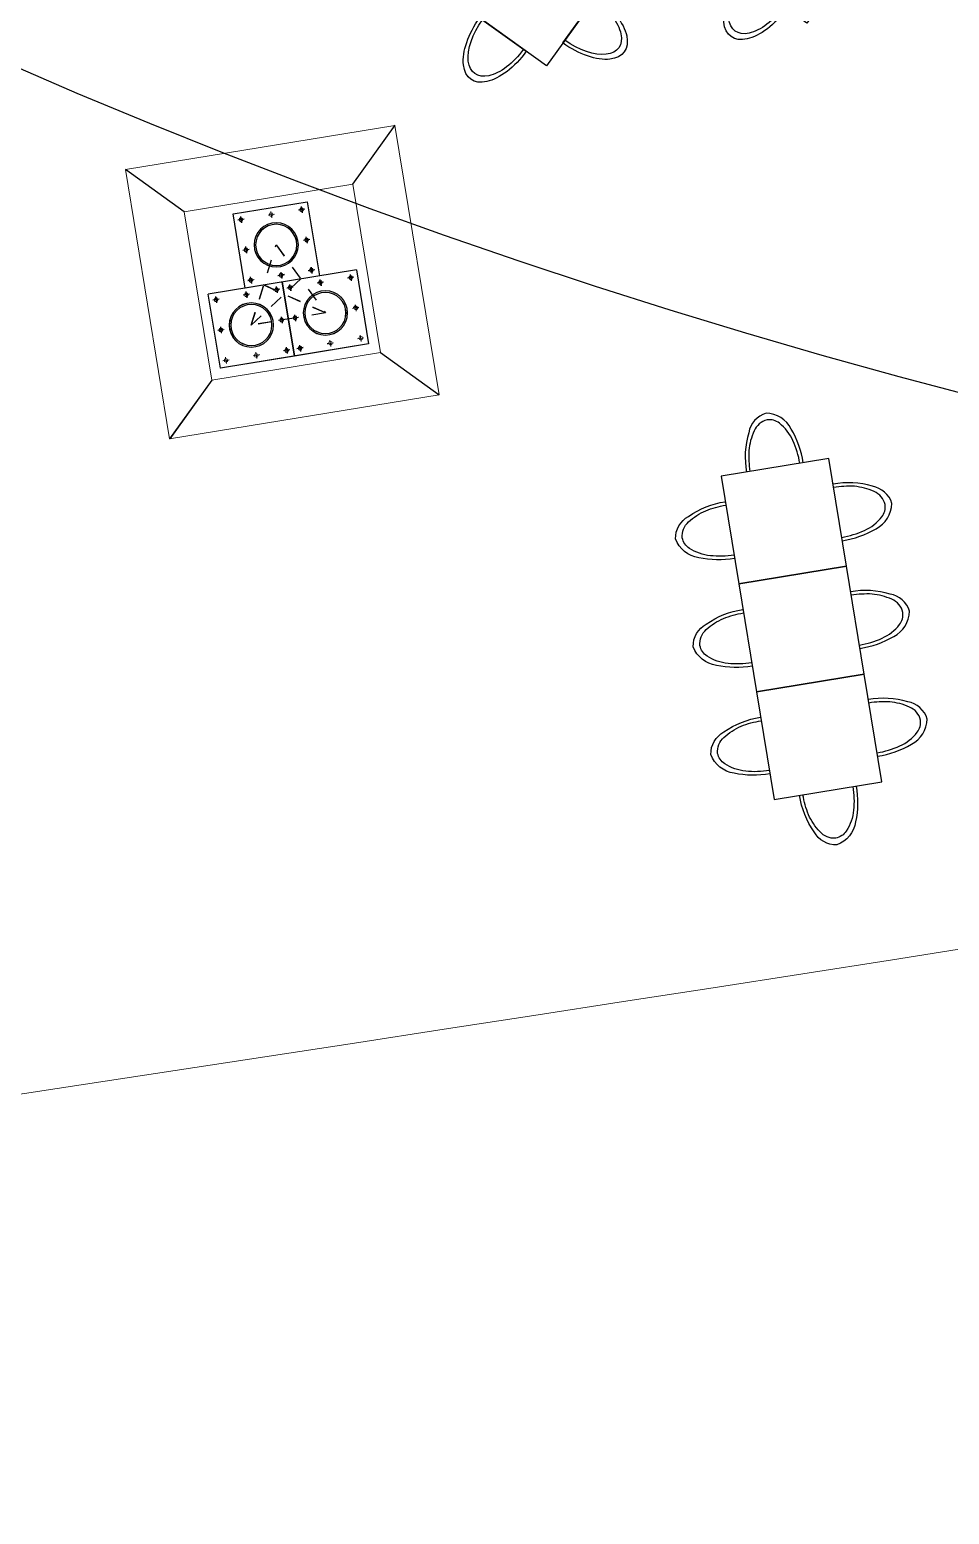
# Model space of a CAD drawing. Header units: metres. Extents: x 2 to 659295185, y -28 to 1124222152.
# Drawn here: x 655556.76 to 655563.49, y 1126414.63 to 1126425.51 of the extents above; entities that cross this region are included whole.
import ezdxf

# ---------------------------------------------------------------- set-up
doc = ezdxf.new("R2010")
doc.units = ezdxf.units.M
doc.header["$MEASUREMENT"] = 0
for name, pattern in [('CCSM_C1_CUERPO EL$0$DASHED', [0.75, 0.5, -0.25]), ('CCSM_XREF ESTRUCTURA15$0$ACAD_ISO10W100', [18, 12, -3, 0, -3]), ('CCSM_XREF ESTRUCTURA15$0$DASHED2', [0.375, 0.25, -0.125]), ('CCSM_XREF ESTRUCTURA15$0$MITTE', [2, 1.25, -0.25, 0.25, -0.25]), ('DASHDOT', [1, 0.5, -0.25, 0, -0.25])]:
    doc.linetypes.add(name, pattern=pattern)
doc.layers.get('0').update_dxf_attribs({"linetype": 'CONTINUOUS'})
for name, color, linetype in [('CCSM_C1_CUERPO CK$0$A-VISTA 4', 8, 'CONTINUOUS'), ('CCSM_C1_CUERPO D.dwg 19-03-12$0$A-PEDESTAL', 4, 'CONTINUOUS'), ('CCSM_C1_CUERPO EL$0$A-PROYECCIONES', 5, 'CCSM_C1_CUERPO EL$0$DASHED'), ('CCSM_XREF ESTRUCTURA15$0$A_EJES', 8, 'CCSM_XREF ESTRUCTURA15$0$ACAD_ISO10W100'), ('CCSM_XREF ESTRUCTURA15$0$A_PLANCHAS BASE', 57, 'CONTINUOUS'), ('CCSM_XREF ESTRUCTURA15$0$A_PROYECCION', 8, 'CCSM_XREF ESTRUCTURA15$0$DASHED2'), ('CCSM_XREF ESTRUCTURA15$0$PS_MIDLINE', 1, 'CCSM_XREF ESTRUCTURA15$0$MITTE'), ('CCSM_XREF ESTRUCTURA15$0$PS_SOLID', 2, 'CONTINUOUS'), ('CCSM_XREF ESTRUCTURA15$0$txt100', 2, 'CONTINUOUS'), ('MESAS', 5, 'CONTINUOUS'), ('MESAS DE FERIA', 7, 'CONTINUOUS'), ('Numero de manzana', 6, 'CONTINUOUS'), ('SILLAS', 2, 'CONTINUOUS')]:
    doc.layers.add(name, color=color, linetype=linetype)
doc.layers.add('LOCALES ASIGNADOS', color=41, linetype='DASHDOT', lineweight=0)
doc.layers.add('PISO AZUL', color=7, linetype='CONTINUOUS', true_color=0xbddeff)

# ---------------------------------------------------------------- blocks, each defined once
blk = doc.blocks.new('CCSM_XREF ESTRUCTURA15$0$baric')
at = {"layer": 'CCSM_XREF ESTRUCTURA15$0$A_PROYECCION'}
for p, q in [((0, 0), (550, 0)), ((275, -550), (0, 0)), ((0, 0), (412.5, -275)), ((550, 0), (137.5, -275)), ((550, 0), (275, -550))]:
    blk.add_line(p, q, dxfattribs=at)
blk = doc.blocks.new('CCSM_XREF ESTRUCTURA15$0$COLUMNAS D')
at = {"color": 7}
for p, q in [((655560.873, 1126428.627), (655561.183, 1126429.058)), ((655559.64, 1126428.425), (655559.209, 1126428.734)), ((655561.076, 1126427.393), (655561.506, 1126427.084)), ((655559.842, 1126427.191), (655559.533, 1126426.76))]:
    blk.add_line(p, q, dxfattribs=at)
at = {"layer": 'CCSM_XREF ESTRUCTURA15$0$A_EJES'}
for p, q in [((655560.051, 1126428.391, 0), (655560.058, 1126428.344, 0)), ((655560.522, 1126428.444, 0), (655560.475, 1126428.436, 0)), ((655560.495, 1126428.463, 0), (655560.502, 1126428.417, 0)), ((655560.078, 1126428.371, 0), (655560.031, 1126428.364, 0)), ((655560.087, 1126428.169, 0), (655560.095, 1126428.122, 0)), ((655560.558, 1126428.222, 0), (655560.512, 1126428.214, 0)), ((655560.531, 1126428.241, 0), (655560.539, 1126428.195, 0)), ((655560.114, 1126428.149, 0), (655560.068, 1126428.142, 0)), ((655560.373, 1126427.964, 0), (655560.326, 1126427.956, 0)), ((655560.346, 1126427.983, 0), (655560.353, 1126427.937, 0)), ((655560.595, 1126428, 0), (655560.548, 1126427.992, 0)), ((655560.568, 1126428.019, 0), (655560.575, 1126427.973, 0)), ((655560.855, 1126427.965, 0), (655560.863, 1126427.919, 0)), ((655560.15, 1126427.927, 0), (655560.104, 1126427.92, 0)), ((655560.123, 1126427.947, 0), (655560.131, 1126427.9, 0)), ((655560.339, 1126427.857, 0), (655560.293, 1126427.849, 0)), ((655560.312, 1126427.876, 0), (655560.32, 1126427.83, 0)), ((655560.438, 1126427.873, 0), (655560.392, 1126427.865, 0)), ((655560.411, 1126427.892, 0), (655560.419, 1126427.846, 0)), ((655560.66, 1126427.909, 0), (655560.614, 1126427.902, 0)), ((655560.633, 1126427.929, 0), (655560.641, 1126427.882, 0)), ((655560.882, 1126427.946, 0), (655560.836, 1126427.938, 0)), ((655559.895, 1126427.784, 0), (655559.849, 1126427.776, 0)), ((655559.868, 1126427.803, 0), (655559.876, 1126427.757, 0)), ((655560.117, 1126427.82, 0), (655560.071, 1126427.813, 0)), ((655560.09, 1126427.84, 0), (655560.098, 1126427.793, 0)), ((655560.892, 1126427.743, 0), (655560.898, 1126427.706, 0)), ((655560.376, 1126427.635, 0), (655560.329, 1126427.627, 0)), ((655560.349, 1126427.654, 0), (655560.356, 1126427.608, 0)), ((655560.474, 1126427.651, 0), (655560.428, 1126427.643, 0)), ((655560.447, 1126427.67, 0), (655560.455, 1126427.624, 0)), ((655560.919, 1126427.724, 0), (655560.883, 1126427.718, 0)), ((655559.92, 1126427.56, 0), (655559.885, 1126427.554, 0)), ((655559.905, 1126427.581, 0), (655559.911, 1126427.544, 0)), ((655560.412, 1126427.413, 0), (655560.366, 1126427.405, 0)), ((655560.385, 1126427.432, 0), (655560.393, 1126427.386, 0)), ((655560.511, 1126427.429, 0), (655560.464, 1126427.421, 0)), ((655560.484, 1126427.448, 0), (655560.491, 1126427.402, 0)), ((655560.69, 1126427.458, 0), (655560.686, 1126427.458, 0)), ((655560.19, 1126427.376, 0), (655560.186, 1126427.376, 0))]:
    blk.add_line(p, q, dxfattribs=at)
at = {"layer": 'CCSM_XREF ESTRUCTURA15$0$A_PLANCHAS BASE'}
for p, q in [((655559.997, 1126428.409), (655560.54, 1126428.498)), ((655560.54, 1126428.498), (655560.629, 1126427.955)), ((655560.086, 1126427.866), (655559.997, 1126428.409)), ((655560.9, 1126427.999), (655559.815, 1126427.821)), ((655560.9, 1126427.999), (655560.989, 1126427.457)), ((655560.446, 1126427.368), (655560.357, 1126427.91)), ((655559.904, 1126427.279), (655559.815, 1126427.821)), ((655560.989, 1126427.457), (655559.904, 1126427.279))]:
    blk.add_line(p, q, dxfattribs=at)
at = {"layer": 'CCSM_XREF ESTRUCTURA15$0$A_PLANCHAS BASE', "extrusion": (0, 0, -1)}
for centre in [(-655560.499, 1126428.44), (-655560.055, 1126428.367), (-655560.535, 1126428.218), (-655560.091, 1126428.145), (-655560.349, 1126427.96), (-655560.571, 1126427.996), (-655560.859, 1126427.942), (-655560.127, 1126427.923), (-655560.316, 1126427.853), (-655560.415, 1126427.869), (-655560.637, 1126427.906), (-655559.872, 1126427.78), (-655560.094, 1126427.817), (-655560.353, 1126427.631), (-655560.451, 1126427.647), (-655560.389, 1126427.409), (-655560.488, 1126427.425)]:
    blk.add_circle(centre, 0.0135, dxfattribs=at)
for centre, start, end in [((-655560.895, 1126427.72), 357.2204, 262.7803), ((-655559.908, 1126427.558), 258.6028, 164.1627)]:
    blk.add_arc(centre, 0.0135, start, end, dxfattribs=at)
at = {"layer": 'CCSM_XREF ESTRUCTURA15$0$PS_SOLID'}
blk.add_line((655560.357, 1126427.91), (655560.446, 1126427.368), dxfattribs=at)
at = {"layer": 'CCSM_XREF ESTRUCTURA15$0$PS_SOLID', "extrusion": (0, 0, -1)}
for centre, radius in [((-655560.313, 1126428.182), 0.162), ((-655560.313, 1126428.182), 0.151), ((-655560.673, 1126427.683), 0.162), ((-655560.131, 1126427.595), 0.162), ((-655560.131, 1126427.595), 0.151), ((-655560.673, 1126427.683), 0.151)]:
    blk.add_circle(centre, radius, dxfattribs=at)
at = {"layer": 'CCSM_XREF ESTRUCTURA15$0$txt100', "xscale": 0.0009999999647109722, "yscale": 0.0009999999647109722, "zscale": 0.0009999999647109722, "rotation": 189.3084474079254}
blk.add_blockref('CCSM_XREF ESTRUCTURA15$0$baric', (655560.673, 1126427.683), dxfattribs=at)
blk = doc.blocks.new('mesa cuadrada')
at = {"layer": 'MESAS', "color": 7}
blk.add_lwpolyline([(0, 0.8), (0.8, 0.8), (0.8, 0), (0, 0)], close=True, dxfattribs=at)
blk = doc.blocks.new('SILLA NARANJA')
at = {"layer": 'SILLAS', "color": 3}
blk.add_line((-0.15, 0.147), (0.15, -0.147), dxfattribs=at)
for major_axis, ratio in [((-0.282, -0.288), 0.521085), ((-0.247, -0.252), 0.524072)]:
    blk.add_ellipse((0, 0), major_axis=major_axis, ratio=ratio, start_param=1.570796, end_param=4.712389, dxfattribs=at)
blk = doc.blocks.new('MESA BAJA NARANJA')
at = {"color": 7, "extrusion": (0, 0, -1), "zscale": -0.9999999999999999, "rotation": 224.4563677717573}
blk.add_blockref('mesa cuadrada', (0, 0), dxfattribs=at)
at = {"layer": 'PISO AZUL'}
for p, rotation in [((-0.28, -0.286), 89.99999999999999), ((-0.286, -0.84), 179.9999999999999), ((0.286, -0.851), 269.9999999999999)]:
    blk.add_blockref('SILLA NARANJA', p, dxfattribs=dict(at, rotation=rotation))
blk.add_blockref('SILLA NARANJA', (0.286, -0.28), dxfattribs=at)
blk = doc.blocks.new('MF')
at = {"color": 3}
for points in [[(-1004119.416, 828092.006, 0.093661), (-1004119.463, 828092.264, 0.272986), (-1004119.626, 828092.409, 0.280612), (-1004119.774, 828092.288, 0.119482), (-1004119.836, 828092.006, -9.41961)], [(-1004118.616, 828092.006, 0.093661), (-1004118.663, 828092.264, 0.272986), (-1004118.826, 828092.409, 0.280612), (-1004118.974, 828092.288, 0.119482), (-1004119.036, 828092.006, -9.41961)], [(-1004117.816, 828092.006, 0.093661), (-1004117.863, 828092.264, 0.272986), (-1004118.026, 828092.409, 0.280612), (-1004118.174, 828092.288, 0.119482), (-1004118.236, 828092.006, -9.41961)], [(-1004119.441, 828092.006, 0.066967), (-1004119.464, 828092.177, 0.121337), (-1004119.542, 828092.32, 0.195362), (-1004119.626, 828092.359, 0.239129), (-1004119.734, 828092.294, 0.082612), (-1004119.795, 828092.157, 0.050831), (-1004119.811, 828092.006, 0.401558)], [(-1004118.641, 828092.006, 0.066967), (-1004118.664, 828092.177, 0.121337), (-1004118.742, 828092.32, 0.195362), (-1004118.826, 828092.359, 0.239129), (-1004118.934, 828092.294, 0.082612), (-1004118.995, 828092.157, 0.050831), (-1004119.011, 828092.006, 0.401558)], [(-1004117.841, 828092.006, 0.066967), (-1004117.864, 828092.177, 0.121337), (-1004117.942, 828092.32, 0.195362), (-1004118.026, 828092.359, 0.239129), (-1004118.134, 828092.294, 0.082612), (-1004118.195, 828092.157, 0.050831), (-1004118.211, 828092.006, 0.401558)], [(-1004120.026, 828091.396, -0.093661), (-1004120.284, 828091.443, -0.272986), (-1004120.429, 828091.606, -0.280612), (-1004120.308, 828091.754, -0.119482), (-1004120.026, 828091.816, 9.41961)], [(-1004120.026, 828091.421, -0.066967), (-1004120.198, 828091.444, -0.121337), (-1004120.34, 828091.521, -0.195362), (-1004120.379, 828091.606, -0.239129), (-1004120.314, 828091.713, -0.082612), (-1004120.178, 828091.775, -0.050831), (-1004120.026, 828091.791, -0.401558)], [(-1004117.626, 828091.396, 0.093661), (-1004117.368, 828091.443, 0.272986), (-1004117.223, 828091.606, 0.280612), (-1004117.344, 828091.754, 0.119482), (-1004117.626, 828091.816, -9.41961)], [(-1004117.626, 828091.421, 0.066967), (-1004117.455, 828091.444, 0.121337), (-1004117.312, 828091.521, 0.195362), (-1004117.273, 828091.606, 0.239129), (-1004117.339, 828091.713, 0.082612), (-1004117.475, 828091.775, 0.050831), (-1004117.626, 828091.791, 0.401558)], [(-1004119.416, 828091.206, -0.093661), (-1004119.463, 828090.948, -0.272986), (-1004119.626, 828090.803, -0.280612), (-1004119.774, 828090.924, -0.119482), (-1004119.836, 828091.206, 9.41961)], [(-1004119.441, 828091.206, -0.066967), (-1004119.464, 828091.034, -0.121337), (-1004119.542, 828090.892, -0.195362), (-1004119.626, 828090.853, -0.239129), (-1004119.734, 828090.918, -0.082612), (-1004119.795, 828091.054, -0.050831), (-1004119.811, 828091.206, -0.401558)], [(-1004118.616, 828091.206, -0.093661), (-1004118.663, 828090.948, -0.272986), (-1004118.826, 828090.803, -0.280612), (-1004118.974, 828090.924, -0.119482), (-1004119.036, 828091.206, 9.41961)], [(-1004118.641, 828091.206, -0.066967), (-1004118.664, 828091.034, -0.121337), (-1004118.742, 828090.892, -0.195362), (-1004118.826, 828090.853, -0.239129), (-1004118.934, 828090.918, -0.082612), (-1004118.995, 828091.054, -0.050831), (-1004119.011, 828091.206, -0.401558)], [(-1004117.816, 828091.206, -0.093661), (-1004117.863, 828090.948, -0.272986), (-1004118.026, 828090.803, -0.280612), (-1004118.174, 828090.924, -0.119482), (-1004118.236, 828091.206, 9.41961)], [(-1004117.841, 828091.206, -0.066967), (-1004117.864, 828091.034, -0.121337), (-1004117.942, 828090.892, -0.195362), (-1004118.026, 828090.853, -0.239129), (-1004118.134, 828090.918, -0.082612), (-1004118.195, 828091.054, -0.050831), (-1004118.211, 828091.206, -0.401558)]]:
    blk.add_lwpolyline(points, format="xyb", dxfattribs=at)
at = {"color": 7}
for points in [[(-1004120.026, 828092.006), (-1004119.226, 828092.006), (-1004119.226, 828091.206), (-1004120.026, 828091.206), (-1004120.026, 828092.006)], [(-1004119.226, 828092.006), (-1004118.426, 828092.006), (-1004118.426, 828091.206), (-1004119.226, 828091.206), (-1004119.226, 828092.006)], [(-1004118.426, 828092.006), (-1004117.626, 828092.006), (-1004117.626, 828091.206), (-1004118.426, 828091.206), (-1004118.426, 828092.006)]]:
    blk.add_lwpolyline(points, dxfattribs=at)

msp = doc.modelspace()

# ---------------------------------------------------------------- hatches: boundary and pattern name
at = {"layer": 'LOCALES ASIGNADOS'}
h = msp.add_hatch(color=256, dxfattribs=at)
edge = h.paths.add_edge_path()
edge.add_arc((219491.1056, 1054914.3756), 441878.9229, 9.308049718, 9.309563548, ccw=False)
edge.add_line((655551.8097, 1126384.9626), (655564.5398, 1126387.0492))
edge.add_line((655564.5398, 1126387.0492), (655562.5867, 1126398.9652))
edge.add_line((655562.5867, 1126398.9652), (655552.3922, 1126397.2942))
edge.add_line((655552.3922, 1126397.2942), (655552.4569, 1126396.8995))
edge.add_line((655552.4569, 1126396.8995), (655549.9212, 1126396.4839))
h = msp.add_hatch(color=256, dxfattribs=at)
edge = h.paths.add_edge_path()
edge.add_line((655513.5683, 1126469.8955), (655525.4103, 1126471.8365))
edge.add_arc((823004.9948, 1153921.5169), 169714.1602, 189.307944851, 189.309970477)
edge.add_line((655526.3809, 1126465.9155), (655514.5388, 1126463.9745))
edge.add_line((655514.5388, 1126463.9745), (655513.5683, 1126469.8955))
h = msp.add_hatch(color=256, dxfattribs=at)
edge = h.paths.add_edge_path()
edge.add_line((655527.1552, 1126387.0016), (655538.9973, 1126388.9427))
edge.add_arc((823018.0965, 1153841.5836), 169714.1602, 189.306932041, 189.308957667, ccw=False)
edge.add_line((655538.0268, 1126394.8637), (655526.1848, 1126392.9226))
edge.add_line((655526.1848, 1126392.9226), (655527.1552, 1126387.0016))
h.paths.add_polyline_path([(655539.9677, 1126383.0216), (655538.9972, 1126388.9427), (655527.1552, 1126387.0017), (655528.1257, 1126381.0806)])

# ---------------------------------------------------------------- linework, layer by layer
at = {"layer": 'CCSM_C1_CUERPO CK$0$A-VISTA 4', "lineweight": 5}
msp.add_arc((655377.7276, 1127600.5384), 1196.2927, 278.1177294, 282.1897732, dxfattribs=at)
at = {"layer": 'CCSM_C1_CUERPO D.dwg 19-03-12$0$A-PEDESTAL', "lineweight": 5}
msp.add_lwpolyline([(655559.7572, 1126422.831), (655559.4337, 1126424.8046), (655557.4611, 1126424.4813), (655557.7835, 1126422.5075), (655559.7572, 1126422.831), (655559.3264, 1126423.1404), (655559.1242, 1126424.3739), (655559.4337, 1126424.8046), (655559.1242, 1126424.3739), (655557.8907, 1126424.1717), (655557.4611, 1126424.4813), (655557.8907, 1126424.1717), (655558.0929, 1126422.9382), (655557.7835, 1126422.5075), (655558.0929, 1126422.9382), (655559.3264, 1126423.1404)], dxfattribs=at)
at = {"layer": 'CCSM_C1_CUERPO EL$0$A-PROYECCIONES', "lineweight": 5}
msp.add_lwpolyline([(655421.1065, 1126403.1157, 0.0062103), (655452.1715, 1126404.6309, 0.0092237), (655503.3398, 1126408.847, 0.0058318), (655535.1153, 1126412.626), (655535.6132, 1126409.5887, 0.0194724), (655631.4645, 1126426.348, 0.0707147)], format="xyb", dxfattribs=at)
at = {"layer": 'CCSM_XREF ESTRUCTURA15$0$PS_MIDLINE', "color": 8, "lineweight": 5}
for p, q in [((655558.5507, 1126424.1546, 4.525), (655558.5043, 1126424.147, 4.525)), ((655558.5237, 1126424.174, 4.525), (655558.5313, 1126424.1276, 4.525)), ((655558.7727, 1126424.191, 4.525), (655558.7263, 1126424.1834, 4.525)), ((655558.7457, 1126424.2104, 4.525), (655558.7533, 1126424.164, 4.525)), ((655558.3286, 1126424.1182, 4.525), (655558.2822, 1126424.1106, 4.525)), ((655558.3016, 1126424.1376, 4.525), (655558.3092, 1126424.0912, 4.525)), ((655558.8091, 1126423.969, 4.525), (655558.7627, 1126423.9614, 4.525)), ((655558.7821, 1126423.9884, 4.525), (655558.7897, 1126423.942, 4.525)), ((655558.365, 1126423.8962, 4.525), (655558.3186, 1126423.8886, 4.525)), ((655558.338, 1126423.9156, 4.525), (655558.3456, 1126423.8692, 4.525)), ((655558.6235, 1126423.7106, 4.525), (655558.5771, 1126423.703, 4.525)), ((655558.5965, 1126423.7299, 4.525), (655558.6041, 1126423.6836, 4.525)), ((655558.8455, 1126423.747, 4.525), (655558.7991, 1126423.7393, 4.525)), ((655558.8185, 1126423.7663, 4.525), (655558.8261, 1126423.72, 4.525)), ((655559.1061, 1126423.7121, 4.525), (655559.1137, 1126423.6658, 4.525)), ((655558.4014, 1126423.6742, 4.525), (655558.355, 1126423.6666, 4.525)), ((655558.3744, 1126423.6936, 4.525), (655558.382, 1126423.6472, 4.525)), ((655558.5903, 1126423.6038, 4.525), (655558.5439, 1126423.5962, 4.525)), ((655558.5633, 1126423.6232, 4.525), (655558.5709, 1126423.5768, 4.525)), ((655558.689, 1126423.62, 4.525), (655558.6426, 1126423.6124, 4.525)), ((655558.662, 1126423.6394, 4.525), (655558.6696, 1126423.593, 4.525)), ((655558.911, 1126423.6564, 4.525), (655558.8646, 1126423.6488, 4.525)), ((655558.884, 1126423.6757, 4.525), (655558.8916, 1126423.6294, 4.525)), ((655559.133, 1126423.6927, 4.525), (655559.0867, 1126423.6851, 4.525)), ((655558.1462, 1126423.531, 4.525), (655558.0998, 1126423.5234, 4.525)), ((655558.1192, 1126423.5504, 4.525), (655558.1268, 1126423.504, 4.525)), ((655558.3682, 1126423.5674, 4.525), (655558.3219, 1126423.5598, 4.525)), ((655558.3413, 1126423.5868, 4.525), (655558.3489, 1126423.5404, 4.525)), ((655558.6267, 1126423.3818, 4.525), (655558.5803, 1126423.3741, 4.525)), ((655558.5997, 1126423.4011, 4.525), (655558.6073, 1126423.3548, 4.525)), ((655558.7254, 1126423.3979, 4.525), (655558.679, 1126423.3903, 4.525)), ((655558.6984, 1126423.4173, 4.525), (655558.706, 1126423.3709, 4.525)), ((655559.1694, 1126423.4707, 4.525), (655559.1231, 1126423.4631, 4.525)), ((655559.1424, 1126423.4901, 4.525), (655559.15, 1126423.4437, 4.525)), ((655558.1826, 1126423.309, 4.525), (655558.1362, 1126423.3014, 4.525)), ((655558.1556, 1126423.3284, 4.525), (655558.1632, 1126423.282, 4.525)), ((655558.6361, 1126423.1791, 4.525), (655558.6437, 1126423.1327, 4.525)), ((655558.7618, 1126423.1759, 4.525), (655558.7154, 1126423.1683, 4.525)), ((655558.7348, 1126423.1953, 4.525), (655558.7424, 1126423.1489, 4.525)), ((655558.9838, 1126423.2123, 4.525), (655558.9374, 1126423.2047, 4.525)), ((655558.9568, 1126423.2317, 4.525), (655558.9644, 1126423.1853, 4.525)), ((655559.2058, 1126423.2487, 4.525), (655559.1594, 1126423.2411, 4.525)), ((655559.1788, 1126423.2681, 4.525), (655559.1864, 1126423.2217, 4.525)), ((655558.219, 1126423.0869, 4.525), (655558.1726, 1126423.0793, 4.525)), ((655558.192, 1126423.1063, 4.525), (655558.1996, 1126423.0599, 4.525)), ((655558.441, 1126423.1233, 4.525), (655558.3947, 1126423.1157, 4.525)), ((655558.414, 1126423.1427, 4.525), (655558.4216, 1126423.0963, 4.525)), ((655558.6631, 1126423.1597, 4.525), (655558.6167, 1126423.1521, 4.525))]:
    msp.add_line(p, q, dxfattribs=at)
at = {"layer": 'CCSM_XREF ESTRUCTURA15$0$PS_SOLID', "color": 8, "lineweight": 5}
for p, q in [((655558.248, 1126424.1557), (655558.7908, 1126424.2447)), ((655558.337, 1126423.6129), (655558.248, 1126424.1557)), ((655558.7908, 1126424.2447), (655558.8797, 1126423.7019)), ((655558.6083, 1126423.6574), (655559.1511, 1126423.7464)), ((655559.1511, 1126423.7464), (655559.2401, 1126423.2036)), ((655558.0656, 1126423.5685), (655558.6083, 1126423.6574)), ((655558.8797, 1126423.7019), (655558.337, 1126423.6129)), ((655558.6083, 1126423.6574), (655558.6973, 1126423.1147)), ((655558.6973, 1126423.1147), (655558.6083, 1126423.6574)), ((655558.1546, 1126423.0257), (655558.0656, 1126423.5685)), ((655559.2401, 1126423.2036), (655558.6973, 1126423.1147)), ((655558.6973, 1126423.1147), (655558.1546, 1126423.0257))]:
    msp.add_line(p, q, dxfattribs=at)
at = {"layer": 'CCSM_XREF ESTRUCTURA15$0$PS_SOLID', "color": 8, "lineweight": 5, "extrusion": (0, 0, -1)}
for centre, radius in [((-655558.5275, 1126424.1508), 0.0135), ((-655558.7495, 1126424.1872), 0.0135), ((-655558.3054, 1126424.1144), 0.0135), ((-655558.5639, 1126423.9288), 0.162), ((-655558.5639, 1126423.9288), 0.151), ((-655558.7859, 1126423.9652), 0.0135), ((-655558.3418, 1126423.8924), 0.0135), ((-655558.6003, 1126423.7068), 0.0135), ((-655558.8223, 1126423.7432), 0.0135), ((-655558.3782, 1126423.6704), 0.0135), ((-655558.5671, 1126423.6), 0.0135), ((-655558.6658, 1126423.6162), 0.0135), ((-655558.8878, 1126423.6526), 0.0135), ((-655559.1099, 1126423.6889), 0.0135), ((-655558.123, 1126423.5272), 0.0135), ((-655558.3815, 1126423.3416), 0.162), ((-655558.3815, 1126423.3416), 0.151), ((-655558.3451, 1126423.5636), 0.0135), ((-655558.9242, 1126423.4305), 0.162), ((-655558.9242, 1126423.4305), 0.151), ((-655558.6035, 1126423.3779), 0.0135), ((-655558.7022, 1126423.3941), 0.0135), ((-655559.1462, 1126423.4669), 0.0135), ((-655558.1594, 1126423.3052), 0.0135), ((-655558.6399, 1126423.1559), 0.0135), ((-655558.7386, 1126423.1721), 0.0135), ((-655558.9606, 1126423.2085), 0.0135), ((-655559.1826, 1126423.2449), 0.0135), ((-655558.1958, 1126423.0831), 0.0135), ((-655558.4178, 1126423.1195), 0.0135)]:
    msp.add_circle(centre, radius, dxfattribs=at)
at = {"layer": 'MESAS DE FERIA'}
msp.add_arc((655435.616, 1127281.3346), 876.538, 277.3238872, 283.2378814, dxfattribs=at)
at = {"layer": 'Numero de manzana', "lineweight": -2}
msp.add_circle((655575.4972, 1126468.5723), 47.2457, dxfattribs=at)

# ---------------------------------------------------------------- block references
at = {"color": 30, "lineweight": 5}
msp.add_blockref('CCSM_XREF ESTRUCTURA15$0$COLUMNAS D', (-1.7491, -4.253), dxfattribs=at)
at = {"layer": 'CCSM_XREF ESTRUCTURA15$0$txt100', "color": 8, "lineweight": 5, "xscale": 0.001000000117253543, "yscale": 0.001000000117253543, "zscale": 0.001000000117253543, "rotation": 189.3084594935865}
msp.add_blockref('CCSM_XREF ESTRUCTURA15$0$baric', (655558.9242, 1126423.4305), dxfattribs=at)
at = {"layer": 'MESAS DE FERIA', "xscale": -1, "rotation": 9.854286155436434}
for p in [(655562.2667, 1126426.6699), (655560.3604, 1126426.3574)]:
    msp.add_blockref('MESA BAJA NARANJA', p, dxfattribs=at)
at = {"layer": 'MESAS DE FERIA', "color": 7, "xscale": -1, "rotation": 99.30954573056545}
msp.add_blockref('MF', (1635181.5669, 269486.6759), dxfattribs=at)

doc.saveas('drawing.dxf')
